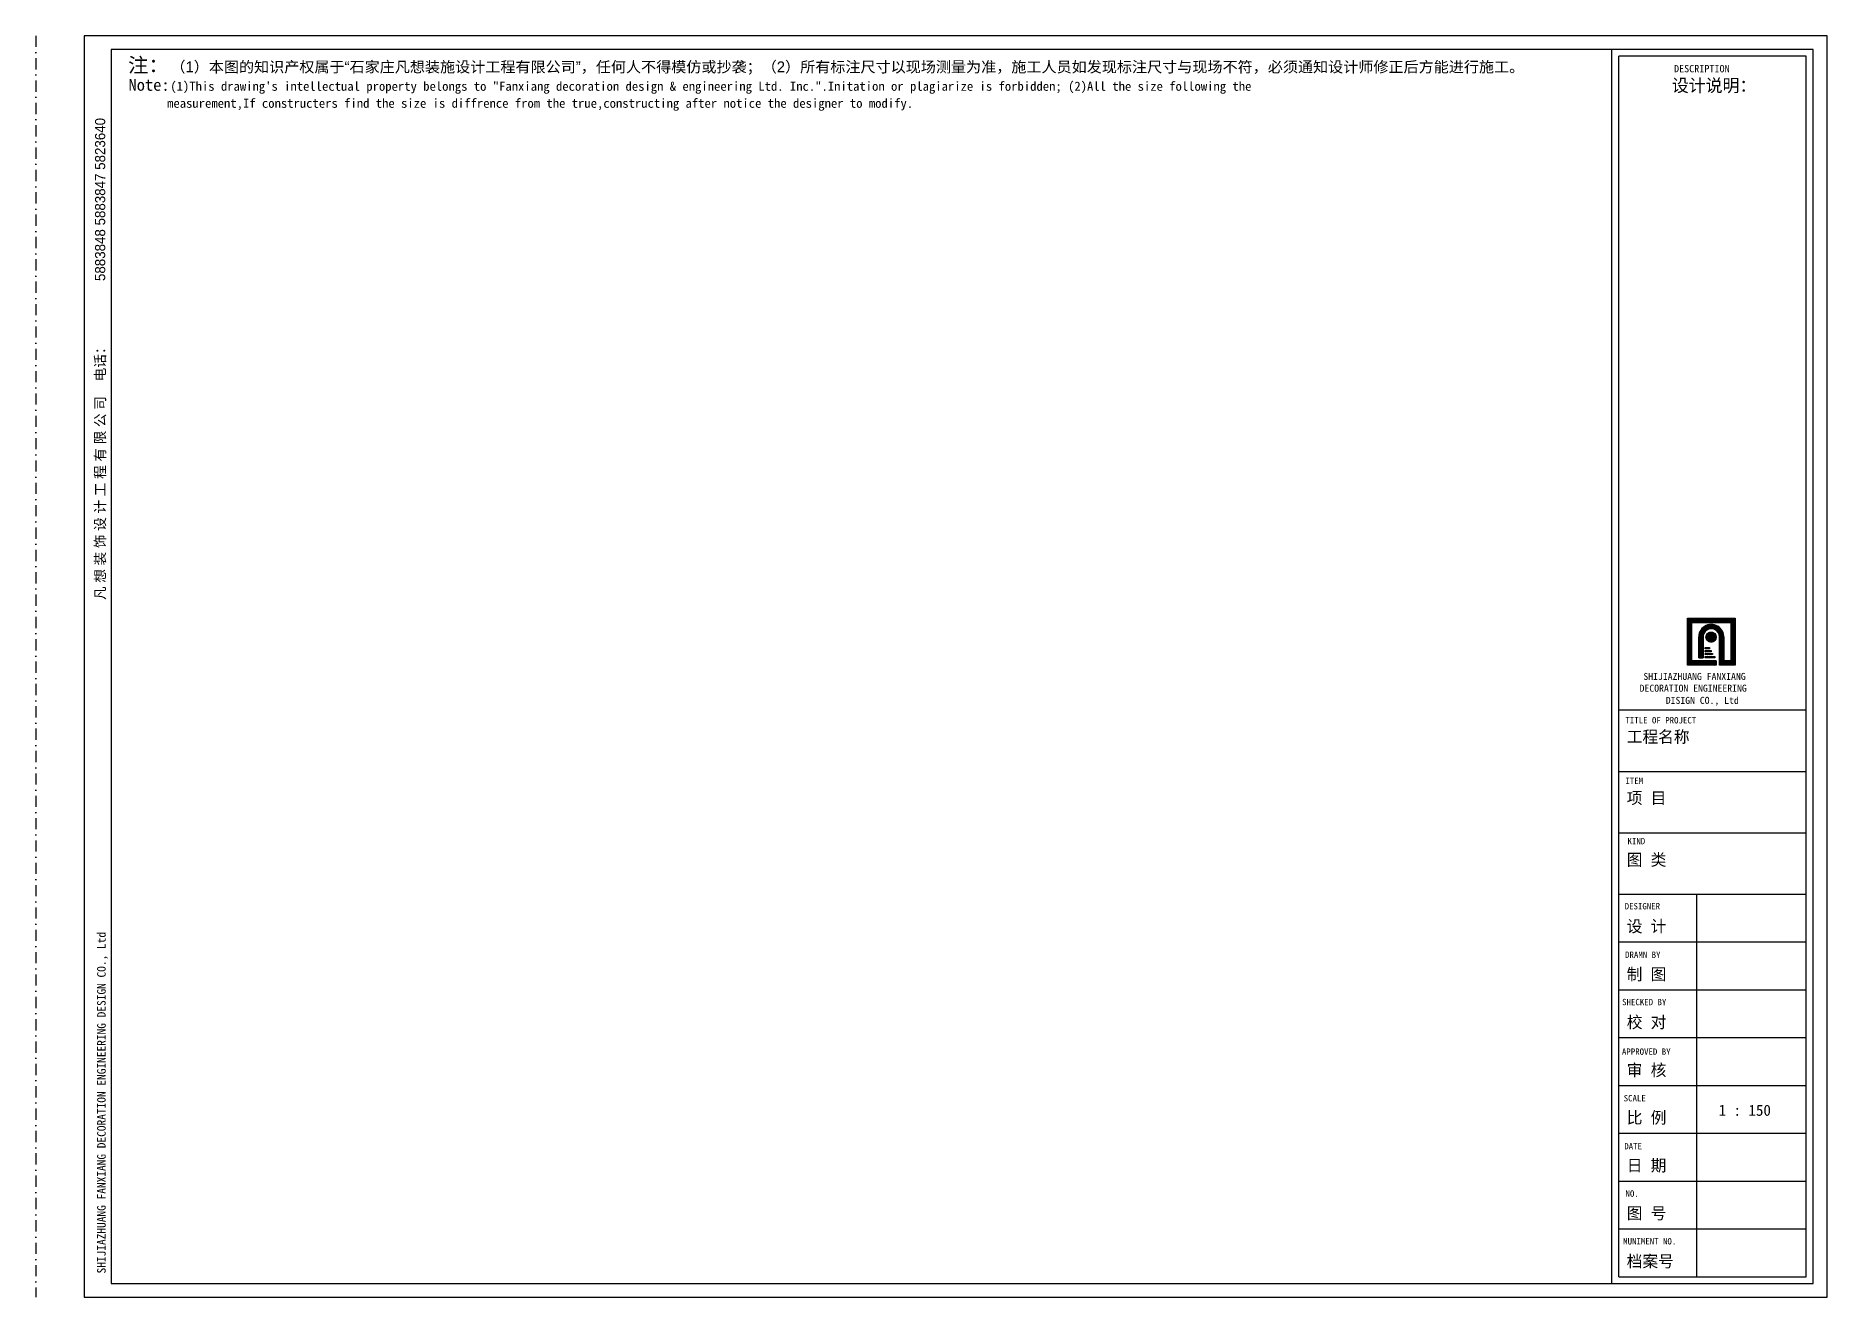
# Model space of a CAD drawing. Extents: x 1150 to 62224, y 3817 to 46829.
import ezdxf

# ---------------------------------------------------------------- set-up
doc = ezdxf.new("R2010")
doc.units = 0
doc.header["$MEASUREMENT"] = 0
doc.linetypes.add('DASHDOTX2', pattern=[50.8, 25.4, -12.7, 0, -12.7])
doc.layers.get('0').update_dxf_attribs({"linetype": 'CONTINUOUS'})
doc.layers.add('LAYER2', color=2, linetype='CONTINUOUS')
doc.styles.add('STYLE1', font='FZFSJW.TTF', dxfattribs={"height": 50})

# ---------------------------------------------------------------- blocks, each defined once
blk = doc.blocks.new('A$C513F1C81')
h = blk.add_hatch()
h.set_pattern_fill('ANSI37', color=2, scale=3.851754, angle=180, style=0)
h.set_pattern_definition([(44.4242, (58574.635, -44888.73), (-27.400105, 26.854843), []), (135.5758, (58574.635, -44888.73), (-27.400105, -26.854843), [])])
edge = h.paths.add_edge_path()
edge.add_line((57399, 22521), (57399, 21552))
edge.add_line((57399, 21552), (57942, 21552))
edge.add_line((57942, 21552), (57942, 23154))
edge.add_line((57942, 23154), (56308, 23154))
edge.add_line((56308, 23154), (56308, 21552))
edge.add_line((56308, 21552), (57284, 21552))
edge.add_line((57284, 21552), (57284, 21700))
edge.add_line((57284, 21700), (56460, 21700))
edge.add_line((56460, 21700), (56460, 23004))
edge.add_line((56460, 23004), (57790, 23004))
edge.add_line((57790, 23004), (57790, 21700))
edge.add_line((57790, 21700), (57550, 21700))
edge.add_line((57550, 21700), (57550, 22521))
edge.add_ellipse((57124, 22521), major_axis=(426, 0), ratio=0.9801, start_angle=0, end_angle=180)
edge.add_line((56699, 22521), (56699, 21807))
edge.add_line((56699, 21807), (56849, 21807))
edge.add_line((56849, 21807), (56849, 22521))
edge.add_ellipse((57124, 22521), major_axis=(275, 0), ratio=0.9801, start_angle=0, end_angle=180, ccw=False)
h = blk.add_hatch()
h.set_pattern_fill('ANSI37', color=2, scale=0.924421, angle=180, style=0)
h.set_pattern_definition([(44.424197, (58161.337, -26026.148), (-6.5760252, 6.4451623), []), (135.575803, (58161.337, -26026.148), (-6.5760252, -6.4451623), [])])
edge = h.paths.add_edge_path()
edge.add_ellipse((57117, 22509), major_axis=(175, 0), ratio=0.9801, start_angle=0, end_angle=180)
edge.add_ellipse((57117, 22509), major_axis=(-175, 0), ratio=0.9801, start_angle=0, end_angle=180)
h = blk.add_hatch()
h.set_pattern_fill('ANSI37', color=2, scale=3.851754, angle=180, style=0)
h.set_pattern_definition([(44.4242, (58664.696, -37813.813), (-27.400105, 26.854843), []), (135.5758, (58664.696, -37813.813), (-27.400105, -26.854843), [])])
h.paths.add_polyline_path([(57063, 22110), (57063, 22154), (56920, 22154), (56920, 22110)])
h.paths.add_polyline_path([(57114, 22007), (57114, 22050), (56920, 22050), (56920, 22007)])
h.paths.add_polyline_path([(57169, 21910), (57169, 21953), (56920, 21953), (56920, 21910)])
h.paths.add_polyline_path([(56920, 21850), (56920, 21807), (57240, 21807), (57240, 21850)])
at = {"color": 5, "linetype": 'DASHDOTX2', "ltscale": 15}
blk.add_line((0, 43012), (0, 0), dxfattribs=at)
at = {"color": 5}
for p, q in [((61074, 43012), (1651, 43012)), ((1651, 43012), (1651, 0)), ((60599, 43012), (49192, 43012)), ((61074, 0), (61074, 43012)), ((53972, 699), (53972, 42313)), ((60361, 42313), (53972, 42313)), ((60361, 699), (60361, 42313)), ((53972, 20025), (60361, 20025)), ((53972, 17929), (60361, 17929)), ((53972, 15832), (60361, 15832)), ((53972, 13742), (60361, 13742)), ((56626, 699), (56626, 13742)), ((53972, 12112), (60361, 12112)), ((53972, 10481), (60361, 10481)), ((53972, 8851), (60361, 8851)), ((53972, 7220), (60361, 7220)), ((53972, 5590), (60361, 5590)), ((53972, 3960), (60361, 3960)), ((53972, 2329), (60361, 2329)), ((53972, 699), (60361, 699)), ((1651, 0), (61074, 0))]:
    blk.add_line(p, q, dxfattribs=at)
at = {"color": 1}
for p, q in [((60599, 42546), (2574, 42546)), ((2574, 42546), (2574, 466)), ((60599, 466), (60599, 42546)), ((2574, 466), (60599, 466))]:
    blk.add_line(p, q, dxfattribs=at)
at = {"color": 4}
blk.add_line((53734, 466), (53734, 42546), dxfattribs=at)
at = {"color": 2}
for p, q in [((56308, 21552), (56308, 23154)), ((56308, 23154), (57942, 23154)), ((56460, 21700), (56460, 23004)), ((56460, 23004), (57790, 23004)), ((57790, 23004), (57790, 21700)), ((57942, 23154), (57942, 21552)), ((56699, 21807), (56699, 22521)), ((56849, 22521), (56849, 21807)), ((56920, 22110), (56920, 22154)), ((56920, 22154), (57063, 22154)), ((57063, 22110), (56920, 22110)), ((56920, 22007), (56920, 22050)), ((56920, 22050), (57114, 22050)), ((57114, 22007), (56920, 22007)), ((57063, 22154), (57063, 22110)), ((57114, 22050), (57114, 22007)), ((57399, 21552), (57399, 22521)), ((57550, 22521), (57550, 21700)), ((57284, 21552), (56308, 21552)), ((57284, 21700), (56460, 21700)), ((56699, 21807), (56849, 21807)), ((56920, 21910), (56920, 21953)), ((56920, 21953), (57169, 21953)), ((57169, 21910), (56920, 21910)), ((56920, 21850), (57240, 21850)), ((56920, 21807), (56920, 21850)), ((57240, 21807), (56920, 21807)), ((57169, 21953), (57169, 21910)), ((57240, 21850), (57240, 21807)), ((57284, 21700), (57284, 21552)), ((57942, 21552), (57399, 21552)), ((57790, 21700), (57550, 21700))]:
    blk.add_line(p, q, dxfattribs=at)
blk.add_ellipse((57117, 22509), major_axis=(175, 0), ratio=0.9801, dxfattribs=at)
at = {"layer": 'LAYER2'}
for major_axis, start_param, end_param in [((428, 0), 6.198444, 9.542258), ((276, 0), 0, 3.242904)]:
    blk.add_ellipse((57123, 22521), major_axis=major_axis, ratio=0.9801, start_param=start_param, end_param=end_param, dxfattribs=at)
at = {"color": 2, "style": 'STYLE1', "width": 1.020304}
for s, height, p in [('注：', 496.9, (3147, 41767)), ('（1）本图的知识产权属于“石家庄凡想装施设计工程有限公司”，任何人不得模仿或抄袭；（2）所有标注尺寸以现场测量为准，施工人员如发现标注尺寸与现场不符，必须通知设计师修正后方能进行施工。', 369.56, (4589, 41767))]:
    blk.add_text(s, height=height, dxfattribs=at).set_placement(p)
at = {"color": 5, "width": 1.020304}
for s, height, p in [('Note:', 403.7, (3160, 41138)), ('(1)This drawing\'s intellectual property belongs to "Fanxiang decoration design & engineering Ltd. Inc.".Initation or plagiarize is forbidden; (2)All the size following the ', 310.553, (4585, 41138)), ('      measurement,If constructers find the size is diffrence from the true,constructing after notice the designer to modify.', 310.553, (3182, 40558)), ('TITLE OF PROJECT', 217.39, (54195, 19563)), ('ITEM', 217.4, (54195, 17501)), ('KIND', 217.4, (54266, 15443)), ('DESIGNER', 217.4, (54170, 13222)), ('DRAMN BY', 217.4, (54184, 11569)), ('SHECKED BY', 217.4, (54082, 9956)), ('APPROVED BY', 217.39, (54077, 8264)), ('SCALE', 217.4, (54136, 6677)), ('DATE', 217.4, (54157, 5037)), ('NO.', 217.4, (54199, 3424)), ('MUNIMENT NO.', 217.39, (54119, 1798))]:
    blk.add_text(s, height=height, dxfattribs=at).set_placement(p)
at = {"color": 2, "width": 1.020304}
for s, height, p in [('设计说明：', 434.8, (55777, 41103)), ('DESCRIPTION', 248.44, (55852, 41768)), ('DECORATION ENGINEERING', 239.23, (54679, 20646)), ('SHIJIAZHUANG FANXIANG ', 239.23, (54808, 21049)), ('DISIGN CO., Ltd', 239.23, (55570, 20232)), ('工程名称', 403.7, (54241, 18909)), ('项 目', 403.7, (54241, 16820)), ('图 类', 403.7, (54241, 14715)), ('设 计', 403.7, (54241, 12446)), ('制 图', 403.7, (54241, 10809)), ('校 对', 403.7, (54241, 9176)), ('审 核', 403.7, (54241, 7543)), ('比 例', 403.7, (54241, 5922)), ('日 期', 403.7, (54241, 4291)), ('图 号', 403.7, (54241, 2663)), ('档案号', 403.7, (54241, 1024))]:
    blk.add_text(s, height=height, dxfattribs=at).set_placement(p)
at = {"color": 2, "style": 'STYLE1', "width": 0.9801}
for s, p in [('5883848 5883847 5823640', (2365, 34650)), ('凡 想 装 饰 设 计 工 程 有 限 公 司    电话：', (2365, 23773))]:
    blk.add_text(s, height=346.81, rotation=90, dxfattribs=at).set_placement(p)
at = {"color": 2, "width": 0.9801}
blk.add_text('SHIJIAZHUANG FANXIANG DECORATION ENGINEERING DESIGN CO., Ltd', height=291.07, rotation=90, dxfattribs=at).set_placement((2382, 809))

msp = doc.modelspace()

# ---------------------------------------------------------------- block references
msp.add_blockref('A$C513F1C81', (1150, 3817))

# ---------------------------------------------------------------- texts
at = {"color": 4, "insert": (58521, 10378), "char_height": 374.9, "width": 2434.23, "attachment_point": 1}
msp.add_mtext('1 : 150', dxfattribs=at)

doc.saveas('drawing.dxf')
